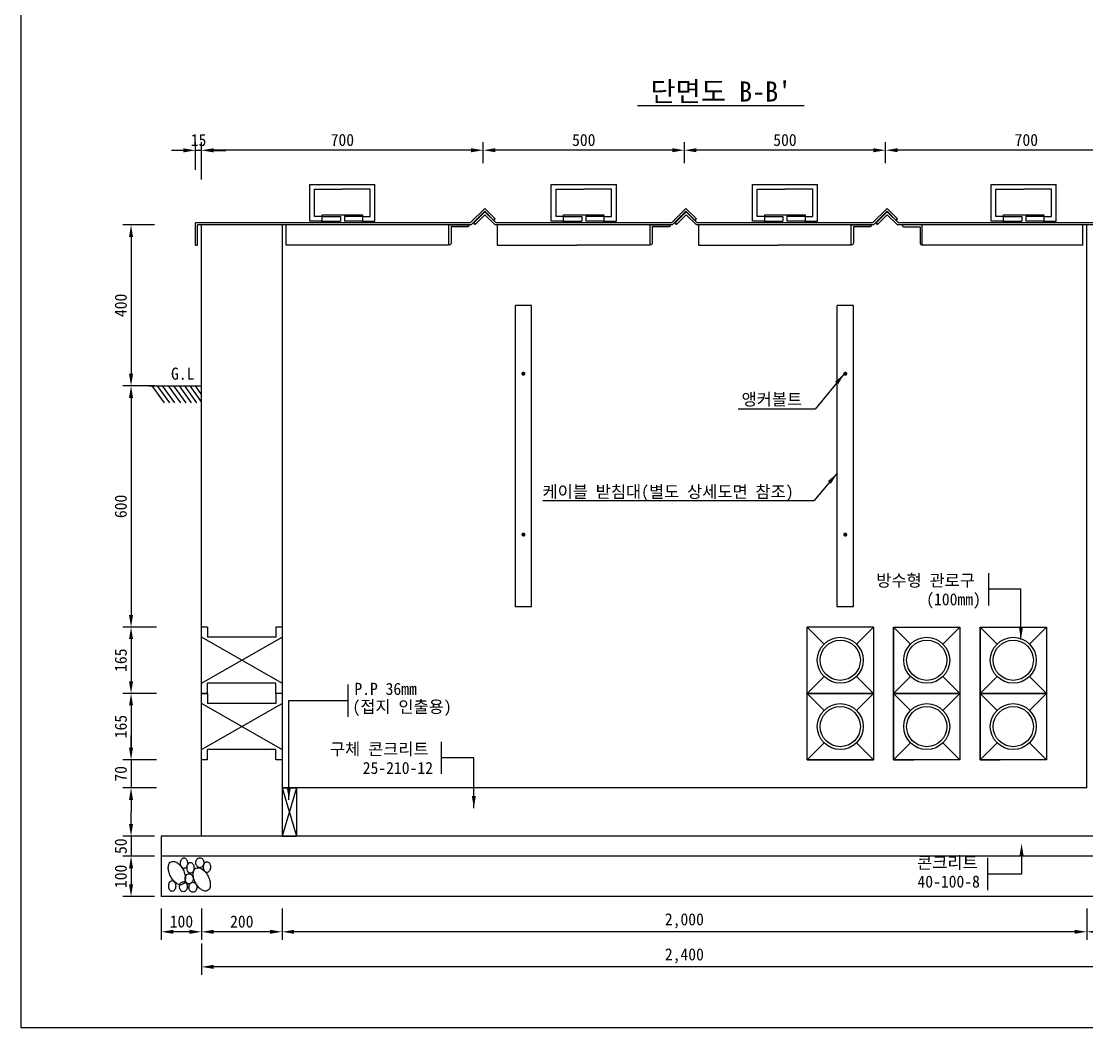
# Model space of a CAD drawing. Header units: millimetres. Extents: x 250 to 8210, y 580 to 5740.
# Drawn here: x 250 to 2898, y 580 to 3083 of the extents above; entities that cross this region are included whole.
import ezdxf

# ---------------------------------------------------------------- set-up
doc = ezdxf.new("R2010")
doc.units = ezdxf.units.MM
doc.header["$LTSCALE"] = 400
for name, color, linetype in [('ED-DIMS', 1, 'Continuous'), ('ED-LEAT', 3, 'Continuous'), ('ED-MANH', 3, 'Continuous'), ('ED-MISC', 3, 'Continuous'), ('ED-NEWC', 4, 'Continuous'), ('TN-MANH', 4, 'Continuous'), ('TN-TRUF', 4, 'Continuous'), ('TT-BASE', 8, 'Continuous'), ('TT-DIMS', 1, 'Continuous'), ('TT-LEAL', 1, 'Continuous'), ('TT-LEAT', 3, 'Continuous'), ('TT-PATT', 5, 'Continuous'), ('TT-TEXT', 3, 'Continuous'), ('TX-PAPR', 2, 'Continuous')]:
    doc.layers.add(name, color=color, linetype=linetype)
doc.styles.get("Standard").update_dxf_attribs({"font": 'GulimChe.ttf'})
doc.styles.add('굴림', font='GulimChe.ttf')
doc.styles.add('굴림체', font='GulimChe.ttf')
doc.dimstyles.new('dim_st', dxfattribs={"dimtxt": 2.5, "dimasz": 2.5, "dimexe": 2, "dimexo": 3, "dimgap": 1, "dimtad": 1, "dimdec": 0, "dimrnd": 1, "dimzin": 0, "dimdsep": 46, "dimlunit": 6, "dimtxsty": '굴림체', "dimcen": -1, "dimclrd": 1, "dimclre": 1, "dimclrt": 3, "dimadec": 0, "dimazin": 0, "dimtfac": 1, "dimtdec": 0, "dimtix": 1, "dimtofl": 0, "dimtmove": 2, "dimatfit": 3, "dimfxl": 0, "dimtolj": 1, "dimtzin": 0, "dimarcsym": 0})
doc.dimstyles.new('ISO-25', dxfattribs={"dimtxt": 2.5, "dimasz": 2.5, "dimexe": 1.25, "dimexo": 0.625, "dimtad": 1, "dimtxsty": 'Standard', "dimcen": 2.5, "dimadec": 0, "dimazin": 0, "dimtfac": 1, "dimtmove": 0, "dimatfit": 3, "dimfxl": 0, "dimarcsym": 0})

# ---------------------------------------------------------------- blocks, each defined once
blk = doc.blocks.new('*D46')
at = {"layer": 'Defpoints', "color": 0}
for p in [(898, 906.4), (2898, 906.4), (898, 818.5)]:
    blk.add_point(p, dxfattribs=at)
at = {"layer": 'TT-DIMS', "color": 0, "lineweight": -2}
for p, q in [((898, 876.4), (898, 798.5)), ((2898, 876.4), (2898, 798.5)), ((2868, 818.5), (928, 818.5))]:
    blk.add_line(p, q, dxfattribs=at)
at = {"layer": 'TT-DIMS', "color": 0}
for points in [[(928, 823.5), (928, 813.5), (898, 818.5)], [(2868, 823.5), (2868, 813.5), (2898, 818.5)]]:
    blk.add_solid(points, dxfattribs=at)
at = {"layer": 'TT-DIMS', "color": 3, "insert": (1898, 845.7), "char_height": 30, "attachment_point": 5, "style": '굴림체'}
blk.add_mtext('2,000', dxfattribs=at)
blk = doc.blocks.new('*D47')
at = {"layer": 'Defpoints', "color": 0}
for p in [(2898, 906.4), (3098, 906.4), (2898, 818.5)]:
    blk.add_point(p, dxfattribs=at)
at = {"layer": 'TT-DIMS', "color": 0, "lineweight": -2}
for p, q in [((2898, 876.4), (2898, 798.5)), ((3098, 876.4), (3098, 798.5)), ((3068, 818.5), (2928, 818.5))]:
    blk.add_line(p, q, dxfattribs=at)
at = {"layer": 'TT-DIMS', "color": 0}
for points in [[(2928, 823.5), (2928, 813.5), (2898, 818.5)], [(3068, 823.5), (3068, 813.5), (3098, 818.5)]]:
    blk.add_solid(points, dxfattribs=at)
at = {"layer": 'TT-DIMS', "color": 3, "insert": (2998, 843.8), "char_height": 30, "attachment_point": 5, "style": '굴림체'}
blk.add_mtext('200', dxfattribs=at)
blk = doc.blocks.new('*D48')
at = {"layer": 'Defpoints', "color": 0}
for p in [(698, 906.4), (898, 906.4), (698, 818.5)]:
    blk.add_point(p, dxfattribs=at)
at = {"layer": 'TT-DIMS', "color": 0, "lineweight": -2}
for p, q in [((698, 876.4), (698, 798.5)), ((898, 876.4), (898, 798.5)), ((868, 818.5), (728, 818.5))]:
    blk.add_line(p, q, dxfattribs=at)
at = {"layer": 'TT-DIMS', "color": 0}
for points in [[(728, 823.5), (728, 813.5), (698, 818.5)], [(868, 823.5), (868, 813.5), (898, 818.5)]]:
    blk.add_solid(points, dxfattribs=at)
at = {"layer": 'TT-DIMS', "color": 3, "insert": (798, 843.8), "char_height": 30, "attachment_point": 5, "style": '굴림체'}
blk.add_mtext('200', dxfattribs=at)
blk = doc.blocks.new('*D49')
at = {"layer": 'Defpoints', "color": 0}
for p in [(598, 906.4), (698, 906.4), (598, 818.5)]:
    blk.add_point(p, dxfattribs=at)
at = {"layer": 'TT-DIMS', "color": 0, "lineweight": -2}
for p, q in [((598, 876.4), (598, 798.5)), ((698, 876.4), (698, 798.5)), ((668, 818.5), (628, 818.5))]:
    blk.add_line(p, q, dxfattribs=at)
at = {"layer": 'TT-DIMS', "color": 0}
for points in [[(628, 823.5), (628, 813.5), (598, 818.5)], [(668, 823.5), (668, 813.5), (698, 818.5)]]:
    blk.add_solid(points, dxfattribs=at)
at = {"layer": 'TT-DIMS', "color": 3, "insert": (648, 843.9), "char_height": 30, "attachment_point": 5, "style": '굴림체'}
blk.add_mtext('100', dxfattribs=at)
blk = doc.blocks.new('*D54')
at = {"layer": 'Defpoints', "color": 0}
for p in [(610.7, 2576.4), (522.7, 2176.4), (610.7, 2176.4)]:
    blk.add_point(p, dxfattribs=at)
at = {"layer": 'TT-DIMS', "color": 0, "lineweight": -2}
for p, q in [((580.7, 2576.4), (502.7, 2576.4)), ((522.7, 2546.4), (522.7, 2206.4)), ((580.7, 2176.4), (502.7, 2176.4))]:
    blk.add_line(p, q, dxfattribs=at)
at = {"layer": 'TT-DIMS', "color": 0}
for points in [[(517.7, 2546.4), (527.7, 2546.4), (522.7, 2576.4)], [(517.7, 2206.4), (527.7, 2206.4), (522.7, 2176.4)]]:
    blk.add_solid(points, dxfattribs=at)
at = {"layer": 'TT-DIMS', "color": 3, "insert": (497.3, 2376.4), "char_height": 30, "attachment_point": 5, "rotation": 90, "style": '굴림체'}
blk.add_mtext('400', dxfattribs=at)
blk = doc.blocks.new('*D55')
at = {"layer": 'Defpoints', "color": 0}
for p in [(698, 819.2), (3098, 819.2), (698, 731.3)]:
    blk.add_point(p, dxfattribs=at)
at = {"layer": 'TT-DIMS', "color": 0, "lineweight": -2}
for p, q in [((698, 789.2), (698, 711.3)), ((3098, 789.2), (3098, 711.3)), ((3068, 731.3), (728, 731.3))]:
    blk.add_line(p, q, dxfattribs=at)
at = {"layer": 'TT-DIMS', "color": 0}
for points in [[(728, 736.3), (728, 726.3), (698, 731.3)], [(3068, 736.3), (3068, 726.3), (3098, 731.3)]]:
    blk.add_solid(points, dxfattribs=at)
at = {"layer": 'TT-DIMS', "color": 3, "insert": (1898, 758.5), "char_height": 30, "attachment_point": 5, "style": '굴림체'}
blk.add_mtext('2,400', dxfattribs=at)
blk = doc.blocks.new('*D75')
at = {"layer": 'Defpoints', "color": 0}
for p in [(683, 2761.9), (683, 2683.3), (698, 2683.3)]:
    blk.add_point(p, dxfattribs=at)
at = {"layer": 'TT-DIMS', "color": 0, "lineweight": -2}
for p, q in [((683, 2713.3), (683, 2781.9)), ((698, 2713.3), (698, 2781.9)), ((653, 2761.9), (623, 2761.9)), ((698, 2761.9), (683, 2761.9)), ((728, 2761.9), (758, 2761.9))]:
    blk.add_line(p, q, dxfattribs=at)
at = {"layer": 'TT-DIMS', "color": 0}
for points in [[(653, 2766.9), (653, 2756.9), (683, 2761.9)], [(728, 2766.9), (728, 2756.9), (698, 2761.9)]]:
    blk.add_solid(points, dxfattribs=at)
at = {"layer": 'TT-DIMS', "color": 3, "insert": (690.5, 2787.3), "char_height": 30, "attachment_point": 5, "style": '굴림체'}
blk.add_mtext('15', dxfattribs=at)
blk = doc.blocks.new('*D76')
at = {"layer": 'Defpoints', "color": 0}
for p in [(2398, 2762.2), (2398, 2700.1), (3098, 2659.1)]:
    blk.add_point(p, dxfattribs=at)
at = {"layer": 'ED-DIMS', "color": 1, "lineweight": -2}
for p, q in [((2398, 2730.1), (2398, 2782.2)), ((3098, 2689.1), (3098, 2782.2)), ((3068, 2762.2), (2428, 2762.2))]:
    blk.add_line(p, q, dxfattribs=at)
at = {"layer": 'ED-DIMS', "color": 1}
for points in [[(2428, 2767.2), (2428, 2757.2), (2398, 2762.2)], [(3068, 2767.2), (3068, 2757.2), (3098, 2762.2)]]:
    blk.add_solid(points, dxfattribs=at)
at = {"layer": 'ED-DIMS', "color": 3, "insert": (2748, 2787.6), "char_height": 30, "attachment_point": 5, "style": '굴림체'}
blk.add_mtext('\\A1;700', dxfattribs=at)
blk = doc.blocks.new('*D78')
at = {"layer": 'Defpoints', "color": 0}
for p in [(1898, 2762.2), (1898, 2700.1), (2398, 2700.1)]:
    blk.add_point(p, dxfattribs=at)
at = {"layer": 'ED-DIMS', "color": 1, "lineweight": -2}
for p, q in [((1898, 2730.1), (1898, 2782.2)), ((2398, 2730.1), (2398, 2782.2)), ((2368, 2762.2), (1928, 2762.2))]:
    blk.add_line(p, q, dxfattribs=at)
at = {"layer": 'ED-DIMS', "color": 1}
for points in [[(1928, 2767.2), (1928, 2757.2), (1898, 2762.2)], [(2368, 2767.2), (2368, 2757.2), (2398, 2762.2)]]:
    blk.add_solid(points, dxfattribs=at)
at = {"layer": 'ED-DIMS', "color": 3, "insert": (2148, 2787.5), "char_height": 30, "attachment_point": 5, "style": '굴림체'}
blk.add_mtext('\\A1;500', dxfattribs=at)
blk = doc.blocks.new('*D79')
at = {"layer": 'Defpoints', "color": 0}
for p in [(698, 2762.2), (1398, 2700.1), (698, 2659.1)]:
    blk.add_point(p, dxfattribs=at)
at = {"layer": 'ED-DIMS', "color": 1, "lineweight": -2}
for p, q in [((698, 2689.1), (698, 2782.2)), ((1398, 2730.1), (1398, 2782.2)), ((1368, 2762.2), (728, 2762.2))]:
    blk.add_line(p, q, dxfattribs=at)
at = {"layer": 'ED-DIMS', "color": 1}
for points in [[(728, 2767.2), (728, 2757.2), (698, 2762.2)], [(1368, 2767.2), (1368, 2757.2), (1398, 2762.2)]]:
    blk.add_solid(points, dxfattribs=at)
at = {"layer": 'ED-DIMS', "color": 3, "insert": (1048, 2787.6), "char_height": 30, "attachment_point": 5, "style": '굴림체'}
blk.add_mtext('\\A1;700', dxfattribs=at)
blk = doc.blocks.new('*D80')
at = {"layer": 'Defpoints', "color": 0}
for p in [(1398, 2762.2), (1398, 2700.1), (1898, 2700.1)]:
    blk.add_point(p, dxfattribs=at)
at = {"layer": 'ED-DIMS', "color": 1, "lineweight": -2}
for p, q in [((1398, 2730.1), (1398, 2782.2)), ((1898, 2730.1), (1898, 2782.2)), ((1868, 2762.2), (1428, 2762.2))]:
    blk.add_line(p, q, dxfattribs=at)
at = {"layer": 'ED-DIMS', "color": 1}
for points in [[(1428, 2767.2), (1428, 2757.2), (1398, 2762.2)], [(1868, 2767.2), (1868, 2757.2), (1898, 2762.2)]]:
    blk.add_solid(points, dxfattribs=at)
at = {"layer": 'ED-DIMS', "color": 3, "insert": (1648, 2787.5), "char_height": 30, "attachment_point": 5, "style": '굴림체'}
blk.add_mtext('\\A1;500', dxfattribs=at)
blk = doc.blocks.new('*D104')
at = {"layer": 'Defpoints', "color": 0}
for p in [(605.8, 2176.4), (522.7, 1576.4), (615.8, 1576.4)]:
    blk.add_point(p, dxfattribs=at)
at = {"layer": 'TT-DIMS', "color": 0, "lineweight": -2}
for p, q in [((575.8, 2176.4), (502.7, 2176.4)), ((522.7, 2146.4), (522.7, 1606.4)), ((585.8, 1576.4), (502.7, 1576.4))]:
    blk.add_line(p, q, dxfattribs=at)
at = {"layer": 'TT-DIMS', "color": 0}
for points in [[(517.7, 2146.4), (527.7, 2146.4), (522.7, 2176.4)], [(517.7, 1606.4), (527.7, 1606.4), (522.7, 1576.4)]]:
    blk.add_solid(points, dxfattribs=at)
at = {"layer": 'TT-DIMS', "color": 3, "insert": (497.3, 1876.4), "char_height": 30, "attachment_point": 5, "rotation": 90, "style": '굴림체'}
blk.add_mtext('600', dxfattribs=at)
blk = doc.blocks.new('*D101')
at = {"layer": 'Defpoints', "color": 0}
for p in [(605.8, 1576.4), (522.7, 1411.4), (615.8, 1411.4)]:
    blk.add_point(p, dxfattribs=at)
at = {"layer": 'TT-DIMS', "color": 0, "lineweight": -2}
for p, q in [((575.8, 1576.4), (502.7, 1576.4)), ((522.7, 1546.4), (522.7, 1441.4)), ((585.8, 1411.4), (502.7, 1411.4))]:
    blk.add_line(p, q, dxfattribs=at)
at = {"layer": 'TT-DIMS', "color": 0}
for points in [[(517.7, 1546.4), (527.7, 1546.4), (522.7, 1576.4)], [(517.7, 1441.4), (527.7, 1441.4), (522.7, 1411.4)]]:
    blk.add_solid(points, dxfattribs=at)
at = {"layer": 'TT-DIMS', "color": 3, "insert": (497.3, 1493.9), "char_height": 30, "attachment_point": 5, "rotation": 90, "style": '굴림체'}
blk.add_mtext('165', dxfattribs=at)
blk = doc.blocks.new('*D102')
at = {"layer": 'Defpoints', "color": 0}
for p in [(605.8, 1411.4), (522.7, 1246.4), (615.8, 1246.4)]:
    blk.add_point(p, dxfattribs=at)
at = {"layer": 'TT-DIMS', "color": 0, "lineweight": -2}
for p, q in [((575.8, 1411.4), (502.7, 1411.4)), ((522.7, 1381.4), (522.7, 1276.4)), ((585.8, 1246.4), (502.7, 1246.4))]:
    blk.add_line(p, q, dxfattribs=at)
at = {"layer": 'TT-DIMS', "color": 0}
for points in [[(517.7, 1381.4), (527.7, 1381.4), (522.7, 1411.4)], [(517.7, 1276.4), (527.7, 1276.4), (522.7, 1246.4)]]:
    blk.add_solid(points, dxfattribs=at)
at = {"layer": 'TT-DIMS', "color": 3, "insert": (497.3, 1328.9), "char_height": 30, "attachment_point": 5, "rotation": 90, "style": '굴림체'}
blk.add_mtext('165', dxfattribs=at)
blk = doc.blocks.new('*D103')
at = {"layer": 'Defpoints', "color": 0}
for p in [(605.8, 1246.4), (522.7, 1176.4), (615.8, 1176.4)]:
    blk.add_point(p, dxfattribs=at)
at = {"layer": 'TT-DIMS', "color": 0, "lineweight": -2}
for p, q in [((522.7, 1276.4), (522.7, 1306.4)), ((575.8, 1246.4), (502.7, 1246.4)), ((522.7, 1246.4), (522.7, 1176.4)), ((585.8, 1176.4), (502.7, 1176.4)), ((522.7, 1146.4), (522.7, 1116.4))]:
    blk.add_line(p, q, dxfattribs=at)
at = {"layer": 'TT-DIMS', "color": 0}
for points in [[(517.7, 1276.4), (527.7, 1276.4), (522.7, 1246.4)], [(517.7, 1146.4), (527.7, 1146.4), (522.7, 1176.4)]]:
    blk.add_solid(points, dxfattribs=at)
at = {"layer": 'TT-DIMS', "color": 3, "insert": (497.3, 1211.4), "char_height": 30, "attachment_point": 5, "rotation": 90, "style": '굴림체'}
blk.add_mtext('70', dxfattribs=at)
blk = doc.blocks.new('*D117')
at = {"layer": 'Defpoints', "color": 0}
for p in [(610.7, 1006.4), (522.7, 906.4), (610.7, 906.4)]:
    blk.add_point(p, dxfattribs=at)
at = {"layer": 'TT-DIMS', "color": 0, "lineweight": -2}
for p, q in [((580.7, 1006.4), (502.7, 1006.4)), ((522.7, 976.4), (522.7, 936.4)), ((580.7, 906.4), (502.7, 906.4))]:
    blk.add_line(p, q, dxfattribs=at)
at = {"layer": 'TT-DIMS', "color": 0}
for points in [[(517.7, 976.4), (527.7, 976.4), (522.7, 1006.4)], [(517.7, 936.4), (527.7, 936.4), (522.7, 906.4)]]:
    blk.add_solid(points, dxfattribs=at)
at = {"layer": 'TT-DIMS', "color": 3, "insert": (497.3, 956.4), "char_height": 30, "attachment_point": 5, "rotation": 90, "style": '굴림체'}
blk.add_mtext('100', dxfattribs=at)
blk = doc.blocks.new('*D118')
at = {"layer": 'Defpoints', "color": 0}
for p in [(610.7, 1056.4), (522.7, 1006.4), (610.7, 1006.4)]:
    blk.add_point(p, dxfattribs=at)
at = {"layer": 'TT-DIMS', "color": 0, "lineweight": -2}
for p, q in [((522.7, 1086.4), (522.7, 1116.4)), ((580.7, 1056.4), (502.7, 1056.4)), ((522.7, 1056.4), (522.7, 1006.4)), ((580.7, 1006.4), (502.7, 1006.4)), ((522.7, 976.4), (522.7, 946.4))]:
    blk.add_line(p, q, dxfattribs=at)
at = {"layer": 'TT-DIMS', "color": 0}
for points in [[(517.7, 1086.4), (527.7, 1086.4), (522.7, 1056.4)], [(517.7, 976.4), (527.7, 976.4), (522.7, 1006.4)]]:
    blk.add_solid(points, dxfattribs=at)
at = {"layer": 'TT-DIMS', "color": 3, "insert": (497.3, 1031.4), "char_height": 30, "attachment_point": 5, "rotation": 90, "style": '굴림체'}
blk.add_mtext('50', dxfattribs=at)

msp = doc.modelspace()

# ---------------------------------------------------------------- linework, layer by layer
at = {"layer": 'ED-MANH'}
for p, q in [((698.0023354, 1056.37128657), (698.0023354, 2576.37128657)), ((898.0023354, 2576.37128657), (898.0023354, 1176.37128657)), ((2898.0023354, 1176.37128657), (2898.0023354, 2576.37128657)), ((2898.0023354, 1176.37128657), (898.0023354, 1176.37128657))]:
    msp.add_line(p, q, dxfattribs=at)
at = {"layer": 'ED-MISC'}
for p, q in [((2203.0023354, 1411.37128657), (2203.0023354, 1576.37128657)), ((2203.0023354, 1576.37128657), (2245.19724887, 1534.1763731)), ((2368.0023354, 1576.37128657), (2203.0023354, 1576.37128657)), ((2368.0023354, 1576.37128657), (2325.80742192, 1534.1763731)), ((2368.0023354, 1576.37128657), (2368.0023354, 1246.37128657)), ((2418.0023354, 1411.37128657), (2418.0023354, 1576.37128657)), ((2418.0023354, 1576.37128657), (2460.19724887, 1534.1763731)), ((2418.0023354, 1576.37128657), (2418.0023354, 1411.37128657)), ((2418.0023354, 1576.37128657), (2583.0023354, 1576.37128657)), ((2583.0023354, 1576.37128657), (2540.80742192, 1534.1763731)), ((2583.0023354, 1576.37128657), (2583.0023354, 1411.37128657)), ((2633.0023354, 1411.37128657), (2633.0023354, 1576.37128657)), ((2633.0023354, 1576.37128657), (2675.19724887, 1534.1763731)), ((2633.0023354, 1576.37128657), (2633.0023354, 1411.37128657)), ((2633.0023354, 1576.37128657), (2798.0023354, 1576.37128657)), ((2798.0023354, 1576.37128657), (2755.80742192, 1534.1763731)), ((2798.0023354, 1576.37128657), (2798.0023354, 1411.37128657)), ((2245.19724887, 1453.56620004), (2203.0023354, 1411.37128657)), ((2325.80742192, 1453.56620004), (2368.0023354, 1411.37128657)), ((2460.19724887, 1453.56620004), (2418.0023354, 1411.37128657)), ((2540.80742192, 1453.56620004), (2583.0023354, 1411.37128657)), ((2675.19724887, 1453.56620004), (2633.0023354, 1411.37128657)), ((2755.80742192, 1453.56620004), (2798.0023354, 1411.37128657)), ((2203.0023354, 1411.37128657), (2368.0023354, 1411.37128657)), ((2203.0023354, 1411.37128657), (2368.0023354, 1411.37128657)), ((2368.0023354, 1411.37128657), (2203.0023354, 1411.37128657)), ((2203.0023354, 1246.37128657), (2203.0023354, 1411.37128657)), ((2203.0023354, 1411.37128657), (2368.0023354, 1411.37128657)), ((2203.0023354, 1411.37128657), (2245.19724887, 1369.1763731)), ((2368.0023354, 1411.37128657), (2203.0023354, 1411.37128657)), ((2368.0023354, 1411.37128657), (2325.80742192, 1369.1763731)), ((2583.0023354, 1411.37128657), (2418.0023354, 1411.37128657)), ((2418.0023354, 1411.37128657), (2468.0023354, 1411.37128657)), ((2418.0023354, 1246.37128657), (2418.0023354, 1411.37128657)), ((2418.0023354, 1411.37128657), (2583.0023354, 1411.37128657)), ((2418.0023354, 1411.37128657), (2460.19724887, 1369.1763731)), ((2418.0023354, 1411.37128657), (2418.0023354, 1246.37128657)), ((2583.0023354, 1411.37128657), (2418.0023354, 1411.37128657)), ((2583.0023354, 1411.37128657), (2540.80742192, 1369.1763731)), ((2583.0023354, 1411.37128657), (2583.0023354, 1246.37128657)), ((2798.0023354, 1411.37128657), (2633.0023354, 1411.37128657)), ((2633.0023354, 1411.37128657), (2683.0023354, 1411.37128657)), ((2633.0023354, 1246.37128657), (2633.0023354, 1411.37128657)), ((2633.0023354, 1411.37128657), (2798.0023354, 1411.37128657)), ((2633.0023354, 1411.37128657), (2675.19724887, 1369.1763731)), ((2633.0023354, 1411.37128657), (2633.0023354, 1246.37128657)), ((2798.0023354, 1411.37128657), (2633.0023354, 1411.37128657)), ((2798.0023354, 1411.37128657), (2755.80742192, 1369.1763731)), ((2798.0023354, 1411.37128657), (2798.0023354, 1246.37128657)), ((2245.19724887, 1288.56620004), (2203.0023354, 1246.37128657)), ((2325.80742192, 1288.56620004), (2368.0023354, 1246.37128657)), ((2460.19724887, 1288.56620004), (2418.0023354, 1246.37128657)), ((2540.80742192, 1288.56620004), (2583.0023354, 1246.37128657)), ((2675.19724887, 1288.56620004), (2633.0023354, 1246.37128657)), ((2755.80742192, 1288.56620004), (2798.0023354, 1246.37128657)), ((2203.0023354, 1246.37128657), (2368.0023354, 1246.37128657)), ((2203.0023354, 1246.37128657), (2368.0023354, 1246.37128657)), ((2368.0023354, 1246.37128657), (2203.0023354, 1246.37128657)), ((2583.0023354, 1246.37128657), (2418.0023354, 1246.37128657)), ((2418.0023354, 1246.37128657), (2468.0023354, 1246.37128657)), ((2798.0023354, 1246.37128657), (2633.0023354, 1246.37128657)), ((2633.0023354, 1246.37128657), (2683.0023354, 1246.37128657))]:
    msp.add_line(p, q, dxfattribs=at)
for centre, radius in [((2285.5023354, 1493.87128657), 57), ((2285.5023354, 1493.87128657), 50), ((2500.5023354, 1493.87128657), 57), ((2500.5023354, 1493.87128657), 50), ((2715.5023354, 1493.87128657), 57), ((2715.5023354, 1493.87128657), 50), ((2285.5023354, 1328.87128657), 57), ((2285.5023354, 1328.87128657), 50), ((2500.5023354, 1328.87128657), 57), ((2500.5023354, 1328.87128657), 50), ((2715.5023354, 1328.87128657), 57), ((2715.5023354, 1328.87128657), 50)]:
    msp.add_circle(centre, radius, dxfattribs=at)
at = {"layer": 'ED-NEWC'}
for p, q in [((967.0023354, 2585.37128657), (967.0023354, 2677.37128657)), ((967.0023354, 2677.37128657), (1129.0023354, 2677.37128657)), ((1129.0023354, 2585.37128657), (1129.0023354, 2677.37128657)), ((1567.0023354, 2585.37128657), (1567.0023354, 2677.37128657)), ((1567.0023354, 2677.37128657), (1729.0023354, 2677.37128657)), ((1729.0023354, 2585.37128657), (1729.0023354, 2677.37128657)), ((2067.0023354, 2585.37128657), (2067.0023354, 2677.37128657)), ((2067.0023354, 2677.37128657), (2229.0023354, 2677.37128657)), ((2229.0023354, 2585.37128657), (2229.0023354, 2677.37128657)), ((2660.46070484, 2585.37128657), (2660.46070484, 2677.37128657)), ((2660.46070484, 2677.37128657), (2822.46070484, 2677.37128657)), ((2822.46070484, 2585.37128657), (2822.46070484, 2677.37128657)), ((979.0023354, 2597.37128657), (979.0023354, 2665.37128657)), ((979.0023354, 2665.37128657), (1048.0023354, 2665.37128657)), ((1117.0023354, 2665.37128657), (1048.0023354, 2665.37128657)), ((1117.0023354, 2597.37128657), (1117.0023354, 2665.37128657)), ((1579.0023354, 2597.37128657), (1579.0023354, 2665.37128657)), ((1579.0023354, 2665.37128657), (1648.0023354, 2665.37128657)), ((1717.0023354, 2665.37128657), (1648.0023354, 2665.37128657)), ((1717.0023354, 2597.37128657), (1717.0023354, 2665.37128657)), ((2079.0023354, 2597.37128657), (2079.0023354, 2665.37128657)), ((2079.0023354, 2665.37128657), (2148.0023354, 2665.37128657)), ((2217.0023354, 2665.37128657), (2148.0023354, 2665.37128657)), ((2217.0023354, 2597.37128657), (2217.0023354, 2665.37128657)), ((2672.46070484, 2597.37128657), (2672.46070484, 2665.37128657)), ((2672.46070484, 2665.37128657), (2741.46070484, 2665.37128657)), ((2810.46070484, 2665.37128657), (2741.46070484, 2665.37128657)), ((2810.46070484, 2597.37128657), (2810.46070484, 2665.37128657)), ((998.0023354, 2597.37128657), (979.0023354, 2597.37128657)), ((998.0023354, 2601.37128657), (1098.0023354, 2601.37128657)), ((998.0023354, 2581.37128657), (998.0023354, 2601.37128657)), ((998.0023354, 2597.37128657), (1043.0023354, 2597.37128657)), ((1043.0023354, 2597.37128657), (1043.0023354, 2585.37128657)), ((1098.0023354, 2597.37128657), (1053.0023354, 2597.37128657)), ((1053.0023354, 2597.37128657), (1053.0023354, 2585.37128657)), ((1098.0023354, 2601.37128657), (1098.0023354, 2581.37128657)), ((1098.0023354, 2597.37128657), (1117.0023354, 2597.37128657)), ((1365.93126758, 2581.37128657), (1401.99371342, 2617.43373241)), ((1368.0023354, 2576.37128657), (1401.99371342, 2610.3626646)), ((1402.49623874, 2608.94845103), (1374.91907427, 2581.37128657)), ((1402.49623874, 2601.87738322), (1378.45460818, 2577.83575266)), ((1378.45460818, 2577.83575266), (1402.49623874, 2601.87738322)), ((1401.99371342, 2617.43373241), (1428.15666433, 2591.2707815)), ((1401.99371342, 2610.3626646), (1424.62113042, 2587.7352476)), ((1402.49623874, 2608.94845103), (1430.07340321, 2581.37128657)), ((1428.0023354, 2576.37128657), (1402.49623874, 2601.87738322)), ((1402.49623874, 2601.87738322), (1428.0023354, 2576.37128657)), ((1598.0023354, 2597.37128657), (1579.0023354, 2597.37128657)), ((1598.0023354, 2601.37128657), (1698.0023354, 2601.37128657)), ((1598.0023354, 2581.37128657), (1598.0023354, 2601.37128657)), ((1598.0023354, 2597.37128657), (1643.0023354, 2597.37128657)), ((1643.0023354, 2597.37128657), (1643.0023354, 2585.37128657)), ((1653.0023354, 2597.37128657), (1653.0023354, 2585.37128657)), ((1698.0023354, 2597.37128657), (1653.0023354, 2597.37128657)), ((1698.0023354, 2601.37128657), (1698.0023354, 2581.37128657)), ((1698.0023354, 2597.37128657), (1717.0023354, 2597.37128657)), ((1865.93126758, 2581.37128657), (1901.99371342, 2617.43373241)), ((1868.0023354, 2576.37128657), (1901.99371342, 2610.3626646)), ((1902.49623874, 2608.94845103), (1874.91907427, 2581.37128657)), ((1902.49623874, 2601.87738322), (1878.45460818, 2577.83575266)), ((1878.45460818, 2577.83575266), (1902.49623874, 2601.87738322)), ((1901.99371342, 2617.43373241), (1928.15666433, 2591.2707815)), ((1901.99371342, 2610.3626646), (1924.62113042, 2587.7352476)), ((1902.49623874, 2608.94845103), (1930.07340321, 2581.37128657)), ((1928.0023354, 2576.37128657), (1902.49623874, 2601.87738322)), ((1902.49623874, 2601.87738322), (1928.0023354, 2576.37128657)), ((2098.0023354, 2597.37128657), (2079.0023354, 2597.37128657)), ((2098.0023354, 2601.37128657), (2198.0023354, 2601.37128657)), ((2098.0023354, 2581.37128657), (2098.0023354, 2601.37128657)), ((2098.0023354, 2597.37128657), (2143.0023354, 2597.37128657)), ((2143.0023354, 2597.37128657), (2143.0023354, 2585.37128657)), ((2153.0023354, 2597.37128657), (2153.0023354, 2585.37128657)), ((2198.0023354, 2597.37128657), (2153.0023354, 2597.37128657)), ((2198.0023354, 2601.37128657), (2198.0023354, 2581.37128657)), ((2198.0023354, 2597.37128657), (2217.0023354, 2597.37128657)), ((2365.93126758, 2581.37128657), (2401.99371342, 2617.43373241)), ((2368.0023354, 2576.37128657), (2401.99371342, 2610.3626646)), ((2402.49623874, 2608.94845103), (2374.91907427, 2581.37128657)), ((2402.49623874, 2601.87738322), (2378.45460818, 2577.83575266)), ((2378.45460818, 2577.83575266), (2402.49623874, 2601.87738322)), ((2401.99371342, 2617.43373241), (2428.15666433, 2591.2707815)), ((2401.99371342, 2610.3626646), (2424.62113042, 2587.7352476)), ((2402.49623874, 2608.94845103), (2430.07340321, 2581.37128657)), ((2428.0023354, 2576.37128657), (2402.49623874, 2601.87738322)), ((2402.49623874, 2601.87738322), (2428.0023354, 2576.37128657)), ((2691.46070484, 2597.37128657), (2672.46070484, 2597.37128657)), ((2691.46070484, 2601.37128657), (2791.46070484, 2601.37128657)), ((2691.46070484, 2581.37128657), (2691.46070484, 2601.37128657)), ((2691.46070484, 2597.37128657), (2736.46070484, 2597.37128657)), ((2736.46070484, 2597.37128657), (2736.46070484, 2585.37128657)), ((2791.46070484, 2597.37128657), (2746.46070484, 2597.37128657)), ((2746.46070484, 2597.37128657), (2746.46070484, 2585.37128657)), ((2791.46070484, 2601.37128657), (2791.46070484, 2581.37128657)), ((2791.46070484, 2597.37128657), (2810.46070484, 2597.37128657)), ((1365.93126758, 2581.37128657), (683.0023354, 2581.37128657)), ((683.0023354, 2526.46671745), (683.0023354, 2581.37128657)), ((1368.0023354, 2576.37128657), (688.0023354, 2576.37128657)), ((688.0023354, 2526.46671745), (688.0023354, 2576.37128657)), ((908.0023354, 2526.37128657), (908.0023354, 2576.37128657)), ((998.0023354, 2585.37128657), (967.0023354, 2585.37128657)), ((998.0023354, 2585.37128657), (1043.0023354, 2585.37128657)), ((1098.0023354, 2581.37128657), (998.0023354, 2581.37128657)), ((1098.0023354, 2585.37128657), (1053.0023354, 2585.37128657)), ((1098.0023354, 2585.37128657), (1129.0023354, 2585.37128657)), ((1378.45460818, 2577.83575266), (1374.91907427, 2581.37128657)), ((1374.91907428, 2581.37128657), (1378.45460818, 2577.83575266)), ((1424.62113042, 2587.7352476), (1428.15666433, 2591.2707815)), ((1868.0023354, 2576.37128657), (1428.0023354, 2576.37128657)), ((1865.93126758, 2581.37128657), (1430.07340321, 2581.37128657)), ((1433.0023354, 2576.37128657), (1433.0023354, 2526.37128657)), ((1598.0023354, 2585.37128657), (1567.0023354, 2585.37128657)), ((1598.0023354, 2585.37128657), (1643.0023354, 2585.37128657)), ((1698.0023354, 2581.37128657), (1598.0023354, 2581.37128657)), ((1698.0023354, 2585.37128657), (1653.0023354, 2585.37128657)), ((1698.0023354, 2585.37128657), (1729.0023354, 2585.37128657)), ((1878.45460818, 2577.83575266), (1874.91907427, 2581.37128657)), ((1874.91907428, 2581.37128657), (1878.45460818, 2577.83575266)), ((1924.62113042, 2587.7352476), (1928.15666433, 2591.2707815)), ((2368.0023354, 2576.37128657), (1928.0023354, 2576.37128657)), ((2365.93126758, 2581.37128657), (1930.07340321, 2581.37128657)), ((1933.0023354, 2576.37128657), (1933.0023354, 2526.37128657)), ((2098.0023354, 2585.37128657), (2067.0023354, 2585.37128657)), ((2098.0023354, 2585.37128657), (2143.0023354, 2585.37128657)), ((2198.0023354, 2581.37128657), (2098.0023354, 2581.37128657)), ((2198.0023354, 2585.37128657), (2153.0023354, 2585.37128657)), ((2198.0023354, 2585.37128657), (2229.0023354, 2585.37128657)), ((2378.45460818, 2577.83575266), (2374.91907427, 2581.37128657)), ((2374.91907428, 2581.37128657), (2378.45460818, 2577.83575266)), ((2424.62113042, 2587.7352476), (2428.15666433, 2591.2707815)), ((3108.0023354, 2576.37128657), (2428.0023354, 2576.37128657)), ((3113.0023354, 2581.37128657), (2430.07340321, 2581.37128657)), ((2691.46070484, 2585.37128657), (2660.46070484, 2585.37128657)), ((2691.46070484, 2585.37128657), (2736.46070484, 2585.37128657)), ((2791.46070484, 2581.37128657), (2691.46070484, 2581.37128657)), ((2791.46070484, 2585.37128657), (2746.46070484, 2585.37128657)), ((2791.46070484, 2585.37128657), (2822.46070484, 2585.37128657)), ((2888.0023354, 2526.37128657), (2888.0023354, 2576.37128657)), ((683.0023354, 2526.46671745), (688.0023354, 2526.46671745)), ((1312.0023354, 2526.37128657), (908.0023354, 2526.37128657)), ((1433.0023354, 2526.37128657), (1630.88523134, 2526.37128657)), ((1812.0023354, 2526.37128657), (1630.88523134, 2526.37128657)), ((1933.0023354, 2526.37128657), (2130.88523134, 2526.37128657)), ((2312.0023354, 2526.37128657), (2130.88523134, 2526.37128657)), ((2313.0023354, 2526.37128657), (2312.0023354, 2526.37128657)), ((2888.0023354, 2526.37128657), (2489.43149332, 2526.37128657)), ((698.0019329, 1411.37131637), (698.0023354, 1576.37131637)), ((713.0023354, 1576.37131637), (698.0023354, 1576.37135296)), ((713.0023354, 1576.37131637), (713.0023354, 1550.87131637)), ((883.0023354, 1576.37131637), (883.0023354, 1550.87131637)), ((898.0023354, 1576.37131637), (883.0023354, 1576.37131637)), ((898.0023354, 1576.37131637), (898.0023354, 1411.37131637)), ((698.0023354, 1436.87131637), (898.0023354, 1550.87131637)), ((698.32086705, 1550.87131637), (898.0023354, 1436.87131637)), ((883.0023354, 1550.87131637), (713.0023354, 1550.87131637)), ((883.0023354, 1436.87131637), (713.0019329, 1436.87131637)), ((713.0019329, 1411.37131637), (713.0019329, 1436.87131637)), ((883.0023354, 1411.37131637), (883.0023354, 1436.87131637)), ((713.0023354, 1411.37131637), (698.0019329, 1411.37131637)), ((698.0019329, 1246.37131637), (698.0023354, 1411.37131637)), ((698.0019329, 1411.37131637), (713.0019329, 1411.37131637)), ((698.0023354, 1411.37131637), (713.0023354, 1411.37131637)), ((698.0023354, 1411.37131637), (713.0019329, 1411.37131637)), ((713.0023354, 1411.37131637), (713.0023354, 1385.87131637)), ((898.0023354, 1411.37131637), (883.0023354, 1411.37131637)), ((898.0023354, 1411.37131637), (883.0023354, 1411.37131637)), ((883.0023354, 1411.37131637), (883.0023354, 1385.87131637)), ((898.0023354, 1411.37131637), (883.0023354, 1411.37131637)), ((898.0023354, 1411.37131637), (883.0023354, 1411.37131637)), ((898.0023354, 1411.37131637), (898.0023354, 1246.37131637)), ((698.0023354, 1271.87131637), (898.0023354, 1385.87131637)), ((698.32086705, 1385.87131637), (898.0023354, 1271.87131637)), ((883.0023354, 1385.87131637), (713.0023354, 1385.87131637)), ((883.0023354, 1271.87131637), (713.0019329, 1271.87131637)), ((713.0019329, 1246.37131637), (713.0019329, 1271.87131637)), ((883.0023354, 1246.37131637), (883.0023354, 1271.87131637)), ((713.0019329, 1246.37131637), (698.0019329, 1246.37135296)), ((898.0023354, 1246.37131637), (883.0023354, 1246.37131637)), ((898.0023354, 1176.37128657), (898.0023354, 1056.37128657)), ((898.0023354, 1176.37128657), (934.0023354, 1176.37128657)), ((898.0023354, 1176.37128657), (934.0023354, 1056.37128657)), ((934.0023354, 1176.37128657), (898.0023354, 1056.37128657)), ((934.0023354, 1176.37128657), (934.0023354, 1056.37128657)), ((898.0023354, 1056.37128657), (934.0023354, 1056.37128657))]:
    msp.add_line(p, q, dxfattribs=at)
at = {"layer": 'ED-NEWC', "flags": 128}
for points in [[(1313.0023354, 2576.37128657), (1363.0023354, 2576.37128657), (1363.0023354, 2576.37128657, -0.4142135624), (1358.0023354, 2571.37128657), (1318.0023354, 2571.37128657), (1318.0023354, 2531.37128657, -0.4142135624), (1313.0023354, 2526.37128657), (1313.0023354, 2526.37128657), (1313.0023354, 2576.37128657)], [(1813.0023354, 2576.37128657), (1863.0023354, 2576.37128657), (1863.0023354, 2576.37128657, -0.4142135624), (1858.0023354, 2571.37128657), (1818.0023354, 2571.37128657), (1818.0023354, 2531.37128657, -0.4142135624), (1813.0023354, 2526.37128657), (1813.0023354, 2526.37128657), (1813.0023354, 2576.37128657)], [(2313.0023354, 2576.37128657), (2363.0023354, 2576.37128657), (2363.0023354, 2576.37128657, -0.4142135624), (2358.0023354, 2571.37128657), (2318.0023354, 2571.37128657), (2318.0023354, 2531.37128657, -0.4142135624), (2313.0023354, 2526.37128657), (2313.0023354, 2526.37128657), (2313.0023354, 2576.37128657)], [(2489.43149332, 2576.37128657), (2439.43149332, 2576.37128657), (2439.43149332, 2576.37128657, 0.4142135624), (2444.43149332, 2571.37128657), (2484.43149332, 2571.37128657), (2484.43149332, 2531.37128657, 0.4142135624), (2489.43149332, 2526.37128657), (2489.43149332, 2526.37128657), (2489.43149332, 2576.37128657)]]:
    msp.add_lwpolyline(points, format="xyb", dxfattribs=at)
at = {"layer": 'TN-MANH'}
for p, q in [((1478.0023354, 1626.37128657), (1478.0023354, 2376.37128657)), ((1518.0023354, 2376.37128657), (1478.0023354, 2376.37128657)), ((1518.0023354, 1626.37128657), (1518.0023354, 2376.37128657)), ((2278.0023354, 1626.37128657), (2278.0023354, 2376.37128657)), ((2318.0023354, 2376.37128657), (2278.0023354, 2376.37128657)), ((2318.0023354, 1626.37128657), (2318.0023354, 2376.37128657)), ((1518.0023354, 1626.37128657), (1478.0023354, 1626.37128657)), ((2318.0023354, 1626.37128657), (2278.0023354, 1626.37128657))]:
    msp.add_line(p, q, dxfattribs=at)
at = {"layer": 'TN-MANH', "const_width": 5}
for points in [[(1500.5023354, 2206.37128657, -1), (1495.5023354, 2206.37128657, -1)], [(2300.5023354, 2206.37128657, -1), (2295.5023354, 2206.37128657, -1)], [(1500.5023354, 1806.37128657, -1), (1495.5023354, 1806.37128657, -1)], [(1500.5023354, 1806.37128657, -1), (1495.5023354, 1806.37128657, -1)], [(2300.5023354, 1806.37128657, -1), (2295.5023354, 1806.37128657, -1)], [(2300.5023354, 1806.37128657, -1), (2295.5023354, 1806.37128657, -1)]]:
    msp.add_lwpolyline(points, format="xyb", close=True, dxfattribs=at)
at = {"layer": 'TN-TRUF'}
for p, q in [((683.0023354, 2526.37128657), (683.0023354, 2581.37128657)), ((688.0023354, 2526.37128657), (688.0023354, 2576.37128657)), ((683.0023354, 2526.37128657), (688.0023354, 2526.37128657))]:
    msp.add_line(p, q, dxfattribs=at)
at = {"layer": 'TT-BASE'}
for p, q in [((566.89196156, 2176.37128657), (698.0023354, 2176.37128657)), ((605.86430588, 2133.76714791), (575.53752061, 2176.37128657)), ((618.96440041, 2133.76714791), (588.63761514, 2176.37128657)), ((631.62806759, 2133.76714791), (601.30128232, 2176.37128657)), ((646.47144696, 2133.76714791), (616.14466169, 2176.37128657)), ((659.5715415, 2133.76714791), (629.24475622, 2176.37128657)), ((673.10806339, 2133.76714791), (642.78127812, 2176.37128657)), ((686.64216069, 2133.76714791), (656.31537541, 2176.37128657)), ((698.0023354, 2136.82455727), (669.85189731, 2176.37128657)), ((698.0023354, 2154.80226275), (682.64891729, 2176.37128657)), ((598.0023354, 1056.37128657), (598.0023354, 906.37128657)), ((3198.0023354, 1056.37128657), (598.0023354, 1056.37128657)), ((3198.0023354, 1056.37128657), (698.0023354, 1056.37128657)), ((3198.0023354, 1006.37128657), (598.0023354, 1006.37128657)), ((3198.0023354, 906.37128657), (598.0023354, 906.37128657))]:
    msp.add_line(p, q, dxfattribs=at)
at = {"layer": 'TT-LEAL'}
for p, q in [((2654.54665133, 1630.34755677), (2654.54665133, 1710.34755677)), ((1061.80672163, 1433.31958193), (1061.80672163, 1353.31958193)), ((1294.76698994, 1210.94630971), (1294.76698994, 1290.94630971)), ((2652.70097711, 922.03908498), (2652.70097711, 1002.03908498))]:
    msp.add_line(p, q, dxfattribs=at)
at = {"layer": 'TT-LEAL', "extrusion": (0, 0, -1)}
for p, q in [((2736.20156492, 1008.30118344), (2736.20156492, 962.03908498)), ((2736.20156492, 962.03908498), (2652.70097711, 962.03908498))]:
    msp.add_line(p, q, dxfattribs=at)
msp.add_solid([(-2731.20156492, 1008.30118344), (-2736.20156492, 1038.30118344), (-2741.20156492, 1008.30118344)], dxfattribs=at)
at = {"layer": 'TT-PATT'}
for points in [[(650.95133266, 936.72108148, -0.1607464383), (644.59473572, 935.71839827, -0.1062418378), (635.65978503, 939.22517516, -0.0706843187), (627.96862636, 946.06433279, -0.0569658529), (620.88623691, 956.66442908, -0.0569658529), (616.37851115, 968.58930602, -0.0706843187), (615.28483243, 978.82316481, -0.1062418378), (617.62565645, 988.13183662, -0.1607464383), (622.13679836, 992.72109548, -0.1607464383), (628.4933953, 993.72377869, -0.1062418378), (637.42834599, 990.2170018, -0.0706843187), (645.11950467, 983.37784417, -0.0569658529), (652.20189411, 972.77774788, -0.0569658529), (656.70961987, 960.85287094, -0.0706843187), (657.80329859, 950.61901215, -0.1062418378), (655.46247458, 941.31034034, -0.1607464383)], [(654.26908901, 975.62051074, -0.1429550188), (651.16308561, 976.52707496, -0.1071737315), (648.12633087, 979.54027177, -0.0784341247), (646.28659322, 983.6686911, -0.0657605852), (645.58191714, 989.00341202, -0.0657605852), (646.28659322, 994.33813293, -0.0784341247), (648.12633087, 998.46655226, -0.1071737315), (651.16308561, 1001.47974908, -0.1429550188), (654.26908901, 1002.3863133, -0.1429550188), (657.3750924, 1001.47974908, -0.1071737315), (660.41184714, 998.46655226, -0.0784341247), (662.25158479, 994.33813293, -0.0657605852), (662.95626087, 989.00341202, -0.0657605852), (662.25158479, 983.6686911, -0.0784341247), (660.41184714, 979.54027177, -0.1071737315), (657.3750924, 976.52707496, -0.1429550188)], [(670.58321259, 963.99133881, -0.1429550188), (667.4772092, 964.89790303, -0.1071737315), (664.44045446, 967.91109985, -0.0784341247), (662.60071681, 972.03951918, -0.0657605852), (661.89604073, 977.37424009, -0.0657605852), (662.60071681, 982.70896101, -0.0784341247), (664.44045446, 986.83738034, -0.1071737315), (667.4772092, 989.85057715, -0.1429550188), (670.58321259, 990.75714137, -0.1429550188), (673.68921598, 989.85057715, -0.1071737315), (676.72597072, 986.83738034, -0.0784341247), (678.56570837, 982.70896101, -0.0657605852), (679.27038445, 977.37424009, -0.0657605852), (678.56570837, 972.03951918, -0.0784341247), (676.72597072, 967.91109985, -0.1071737315), (673.68921598, 964.89790303, -0.1429550188)], [(693.72173092, 1002.86021938, -0.1209571441), (697.3743805, 1001.96347127, -0.1051361893), (700.69714341, 999.21552781, -0.0884869636), (702.80537495, 995.2987942, -0.079485013), (703.58645386, 990.41646399, -0.079485013), (702.80537495, 985.53413377, -0.0884869636), (700.69714341, 981.61740016, -0.1051361893), (697.3743805, 978.8694567, -0.1209571441), (693.72173092, 977.97270859, -0.1209571441), (690.06908135, 978.8694567, -0.1051361893), (686.74631844, 981.61740016, -0.0884869636), (684.6380869, 985.53413377, -0.079485013), (683.85700799, 990.41646399, -0.079485013), (684.6380869, 995.2987942, -0.0884869636), (686.74631844, 999.21552781, -0.1051361893), (690.06908135, 1001.96347127, -0.1209571441)], [(711.39631555, 966.12101491, -0.1429550188), (708.29031216, 967.02757913, -0.1071737315), (705.25355742, 970.04077595, -0.0784341247), (703.41381977, 974.16919528, -0.0657605852), (702.70914369, 979.50391619, -0.0657605852), (703.41381977, 984.83863711, -0.0784341247), (705.25355742, 988.96705644, -0.1071737315), (708.29031216, 991.98025325, -0.1429550188), (711.39631555, 992.88681747, -0.1429550188), (714.50231895, 991.98025325, -0.1071737315), (717.53907369, 988.96705644, -0.0784341247), (719.37881134, 984.83863711, -0.0657605852), (720.08348742, 979.50391619, -0.0657605852), (719.37881134, 974.16919528, -0.0784341247), (717.53907369, 970.04077595, -0.1071737315), (714.50231895, 967.02757913, -0.1429550188)], [(667.09374996, 962.77373147, -0.1209571441), (670.74639953, 961.87698335, -0.1051361893), (674.06916244, 959.12903989, -0.0884869636), (676.17739398, 955.21230629, -0.079485013), (676.95847289, 950.32997607, -0.079485013), (676.17739398, 945.44764585, -0.0884869636), (674.06916244, 941.53091225, -0.1051361893), (670.74639953, 938.78296879, -0.1209571441), (667.09374996, 937.88622067, -0.1209571441), (663.44110038, 938.78296879, -0.1051361893), (660.11833748, 941.53091225, -0.0884869636), (658.01010594, 945.44764585, -0.079485013), (657.22902702, 950.32997607, -0.079485013), (658.01010594, 955.21230629, -0.0884869636), (660.11833748, 959.12903989, -0.1051361893), (663.44110038, 961.87698335, -0.1209571441)], [(712.89459088, 920.82665555, -0.1607464383), (706.53799394, 919.82397234, -0.1062418378), (697.60304325, 923.33074923, -0.0706843187), (689.91188458, 930.16990686, -0.0569658529), (682.82949513, 940.77000315, -0.0569658529), (678.32176937, 952.69488009, -0.0706843187), (677.22809065, 962.92873888, -0.1062418378), (679.56891467, 972.23741069, -0.1607464383), (684.08005658, 976.82666955, -0.1607464383), (690.43665352, 977.82935276, -0.1062418378), (699.37160421, 974.32257587, -0.0706843187), (707.06276289, 967.48341824, -0.0569658529), (714.14515233, 956.88332195, -0.0569658529), (718.65287809, 944.95844501, -0.0706843187), (719.74655681, 934.72458622, -0.1062418378), (717.4057328, 925.41591441, -0.1607464383)], [(624.97453233, 918.94989222, -0.1429550188), (621.86852893, 919.85645644, -0.1071737315), (618.83177419, 922.86965326, -0.0784341247), (616.99203654, 926.99807259, -0.0657605852), (616.28736046, 932.3327935, -0.0657605852), (616.99203654, 937.66751442, -0.0784341247), (618.83177419, 941.79593375, -0.1071737315), (621.86852893, 944.80913056, -0.1429550188), (624.97453233, 945.71569478, -0.1429550188), (628.08053572, 944.80913056, -0.1071737315), (631.11729046, 941.79593375, -0.0784341247), (632.95702811, 937.66751442, -0.0657605852), (633.66170419, 932.3327935, -0.0657605852), (632.95702811, 926.99807259, -0.0784341247), (631.11729046, 922.86965326, -0.1071737315), (628.08053572, 919.85645644, -0.1429550188)], [(652.76284027, 942.98946039, -0.1209571441), (656.41548985, 942.09271228, -0.1051361893), (659.73825276, 939.34476882, -0.0884869636), (661.8464843, 935.42803521, -0.079485013), (662.62756321, 930.54570499, -0.079485013), (661.8464843, 925.66337478, -0.0884869636), (659.73825276, 921.74664117, -0.1051361893), (656.41548985, 918.99869771, -0.1209571441), (652.76284027, 918.1019496, -0.1209571441), (649.1101907, 918.99869771, -0.1051361893), (645.78742779, 921.74664117, -0.0884869636), (643.67919625, 925.66337478, -0.079485013), (642.89811734, 930.54570499, -0.079485013), (643.67919625, 935.42803521, -0.0884869636), (645.78742779, 939.34476882, -0.1051361893), (649.1101907, 942.09271228, -0.1209571441)], [(676.65631857, 941.58116356, -0.1209571441), (680.30896815, 940.68441545, -0.1051361893), (683.63173105, 937.93647199, -0.0884869636), (685.73996259, 934.01973838, -0.079485013), (686.52104151, 929.13740816, -0.079485013), (685.73996259, 924.25507795, -0.0884869636), (683.63173105, 920.33834434, -0.1051361893), (680.30896815, 917.59040088, -0.1209571441), (676.65631857, 916.69365277, -0.1209571441), (673.003669, 917.59040088, -0.1051361893), (669.68090609, 920.33834434, -0.0884869636), (667.57267455, 924.25507795, -0.079485013), (666.79159563, 929.13740816, -0.079485013), (667.57267455, 934.01973838, -0.0884869636), (669.68090609, 937.93647199, -0.1051361893), (673.003669, 940.68441545, -0.1209571441)]]:
    msp.add_lwpolyline(points, format="xyb", close=True, dxfattribs=at)
at = {"layer": 'TX-PAPR'}
msp.add_lwpolyline([(250, 5740), (8210, 5740), (8210, 580), (250, 580)], close=True, dxfattribs=at)

# ---------------------------------------------------------------- texts
at = {"layer": 'ED-LEAT', "style": '굴림'}
for s, p in [('앵커볼트', (2040.23072089, 2127.67430367)), ('케이블 받침대(별도 상세도면 참조)', (1545.38749123, 1897.92222029))]:
    msp.add_text(s, height=30, dxfattribs=at).set_placement(p)
at = {"layer": 'TT-LEAT'}
for s, p in [('방수형 관로구', (2374.99233543, 1677.34755677)), ('(100mm)', (2499.26095245, 1630.34755677)), ('P.P 36mm', (1077.92252675, 1407.71989837)), ('(접지 인출용)', (1073.18742837, 1363.22999086)), ('구체 콘크리트', (1017.00788681, 1257.94630971)), ('25-210-12', (1098.63022724, 1210.94630971)), ('콘크리트', (2476.5956766, 975.52719683)), ('40-100-8', (2477.39354894, 928.52719683))]:
    msp.add_text(s, height=30, dxfattribs=at).set_placement(p)
at = {"layer": 'TT-TEXT'}
for s, height, p in [("%%U 단면도 B-B' ", 50, (1781.27668937, 2883.26572742)), ('G.L', 30, (622.12843703, 2191.49744539))]:
    msp.add_text(s, height=height, dxfattribs=at).set_placement(p)

# ---------------------------------------------------------------- dimensions: what is measured, and where the dimension line sits
at = {"layer": 'ED-DIMS'}
for base, p1, p2, picture, middle in [((698.0023354, 2762.17133077), (1398.0023354, 2700.12347979), (698.0023354, 2659.06103395), '*D79', (1048.0023354, 2787.55032014)), ((1398.0023354, 2762.17133077), (1898.0023354, 2700.12347979), (1398.0023354, 2700.12347979), '*D80', (1648.0023354, 2787.51042652)), ((1898.0023354, 2762.17133077), (2398.0023354, 2700.12347979), (1898.0023354, 2700.12347979), '*D78', (2148.0023354, 2787.51042652)), ((2398.0023354, 2762.17133077), (3098.0023354, 2659.06103395), (2398.0023354, 2700.12347979), '*D76', (2748.0023354, 2787.55032014))]:
    dim = msp.add_linear_dim(base=base, p1=p1, p2=p2, angle=180, dimstyle='dim_st', override={"dimscale": 10, "dimtxt": 3, "dimasz": 3, "dimtofl": 1}, dxfattribs=at)
    dim.commit()
    dim.dimension.update_dxf_attribs({"geometry": picture, "text_midpoint": middle})
at = {"layer": 'TT-DIMS'}
for base, p1, p2, angle, picture, middle in [((683.0023354, 2761.93543357), (698.0023354, 2683.34894178), (683.0023354, 2683.34894178), 180, '*D75', (690.5023354, 2787.33436974)), ((522.6857387, 2176.37128657), (610.7225258, 2576.37128657), (610.7225258, 2176.37128657), 90, '*D54', (497.30674934, 2376.37128657)), ((522.6857387, 1576.37128657), (605.78297811, 2176.37128657), (615.78297811, 1576.37128657), 90, '*D104', (497.34664296, 1876.37128657)), ((522.6857387, 1411.37128657), (605.78297811, 1576.37128657), (615.78297811, 1411.37128657), 90, '*D101', (497.28680253, 1493.87128657)), ((522.6857387, 1246.37128657), (605.78297811, 1411.37128657), (615.78297811, 1246.37128657), 90, '*D102', (497.28680253, 1328.87128657)), ((522.6857387, 1176.37128657), (605.78297811, 1246.37128657), (615.78297811, 1176.37128657), 90, '*D103', (497.30674934, 1211.37128657)), ((522.6857387, 1006.37128657), (610.7225258, 1056.37128657), (610.7225258, 1006.37128657), 90, '*D118', (497.34664296, 1031.37128657)), ((522.6857387, 906.37128657), (610.7225258, 1006.37128657), (610.7225258, 906.37128657), 90, '*D117', (497.28680253, 956.37128657)), ((598.0023354, 818.4744854), (698.0023354, 906.37128657), (598.0023354, 906.37128657), 180, '*D49', (648.0023354, 843.87342157)), ((698.0023354, 818.4744854), (898.0023354, 906.37128657), (698.0023354, 906.37128657), 180, '*D48', (798.0023354, 843.81358115)), ((898.0023354, 818.4744854), (2898.0023354, 906.37128657), (898.0023354, 906.37128657), 180, '*D46', (1898.0023354, 845.68858115)), ((2898.0023354, 818.4744854), (3098.0023354, 906.37128657), (2898.0023354, 906.37128657), 180, '*D47', (2998.0023354, 843.81358115)), ((698.0023354, 731.28935587), (3098.0023354, 819.18615704), (698.0023354, 819.18615704), 180, '*D55', (1898.0023354, 758.52339842))]:
    dim = msp.add_linear_dim(base=base, p1=p1, p2=p2, angle=angle, dimstyle='ISO-25', override={"dimscale": 10, "dimtxt": 3, "dimasz": 3, "dimexe": 2, "dimexo": 3, "dimgap": 1, "dimdec": 4, "dimlunit": 6, "dimtxsty": '굴림체', "dimcen": 1, "dimclrt": 3, "dimaunit": 1, "dimtdec": 4, "dimtix": 1, "dimtmove": 2, "dimtvp": 2}, dxfattribs=at)
    dim.commit()
    dim.dimension.update_dxf_attribs({"geometry": picture, "text_midpoint": middle})

# ---------------------------------------------------------------- leaders
at = {"layer": 'TT-LEAL'}
for points, override in [([(2295.5023354, 2206.37128657), (2223.32053555, 2118.49447421), (2032.08822636, 2118.49447421)], {"dimscale": 10, "dimtxt": 3, "dimasz": 3, "dimexe": 2, "dimexo": 3, "dimgap": 1, "dimdec": 0, "dimlunit": 6, "dimtxsty": '굴림체', "dimcen": 1, "dimclrt": 7, "dimaunit": 1, "dimtdec": 4, "dimtix": 1, "dimtmove": 2, "dimtvp": 2}), ([(2278.0023354, 1959.07029199), (2220.17155598, 1890.5844344), (1546.59303098, 1890.5844344)], {"dimscale": 10, "dimtxt": 3, "dimasz": 3, "dimexe": 2, "dimexo": 3, "dimgap": 1, "dimdec": 0, "dimlunit": 6, "dimtxsty": '굴림체', "dimcen": 1, "dimclrt": 7, "dimaunit": 1, "dimtdec": 4, "dimtix": 1, "dimtmove": 2, "dimtvp": 2}), ([(2734.54665133, 1545.61002349), (2734.54665133, 1670.34755677), (2654.54665133, 1670.34755677)], {"dimscale": 10, "dimtxt": 3, "dimasz": 3, "dimexe": 2, "dimexo": 3, "dimgap": 1, "dimtad": 0, "dimdec": 0, "dimlunit": 6, "dimtxsty": '굴림체', "dimcen": 1, "dimaunit": 1, "dimtix": 1, "dimtmove": 2, "dimtvp": 2}), ([(914.93786584, 1146.57901001), (914.93786584, 1393.31958193), (1061.80672163, 1393.31958193)], {"dimscale": 10, "dimtxt": 3, "dimasz": 3, "dimexe": 2, "dimexo": 3, "dimgap": 1, "dimtad": 0, "dimdec": 0, "dimlunit": 6, "dimtxsty": '굴림체', "dimcen": 1, "dimaunit": 1, "dimtix": 1, "dimtmove": 2, "dimtvp": 2}), ([(1374.76698994, 1126.20877643), (1374.76698994, 1250.94630971), (1294.76698994, 1250.94630971)], {"dimscale": 10, "dimtxt": 3, "dimasz": 3, "dimexe": 2, "dimexo": 3, "dimgap": 1, "dimtad": 0, "dimdec": 0, "dimlunit": 6, "dimtxsty": '굴림체', "dimcen": 1, "dimaunit": 1, "dimtix": 1, "dimtmove": 2, "dimtvp": 2})]:
    msp.add_leader(points, dimstyle='ISO-25', override=override, dxfattribs=at)

doc.saveas('drawing.dxf')
